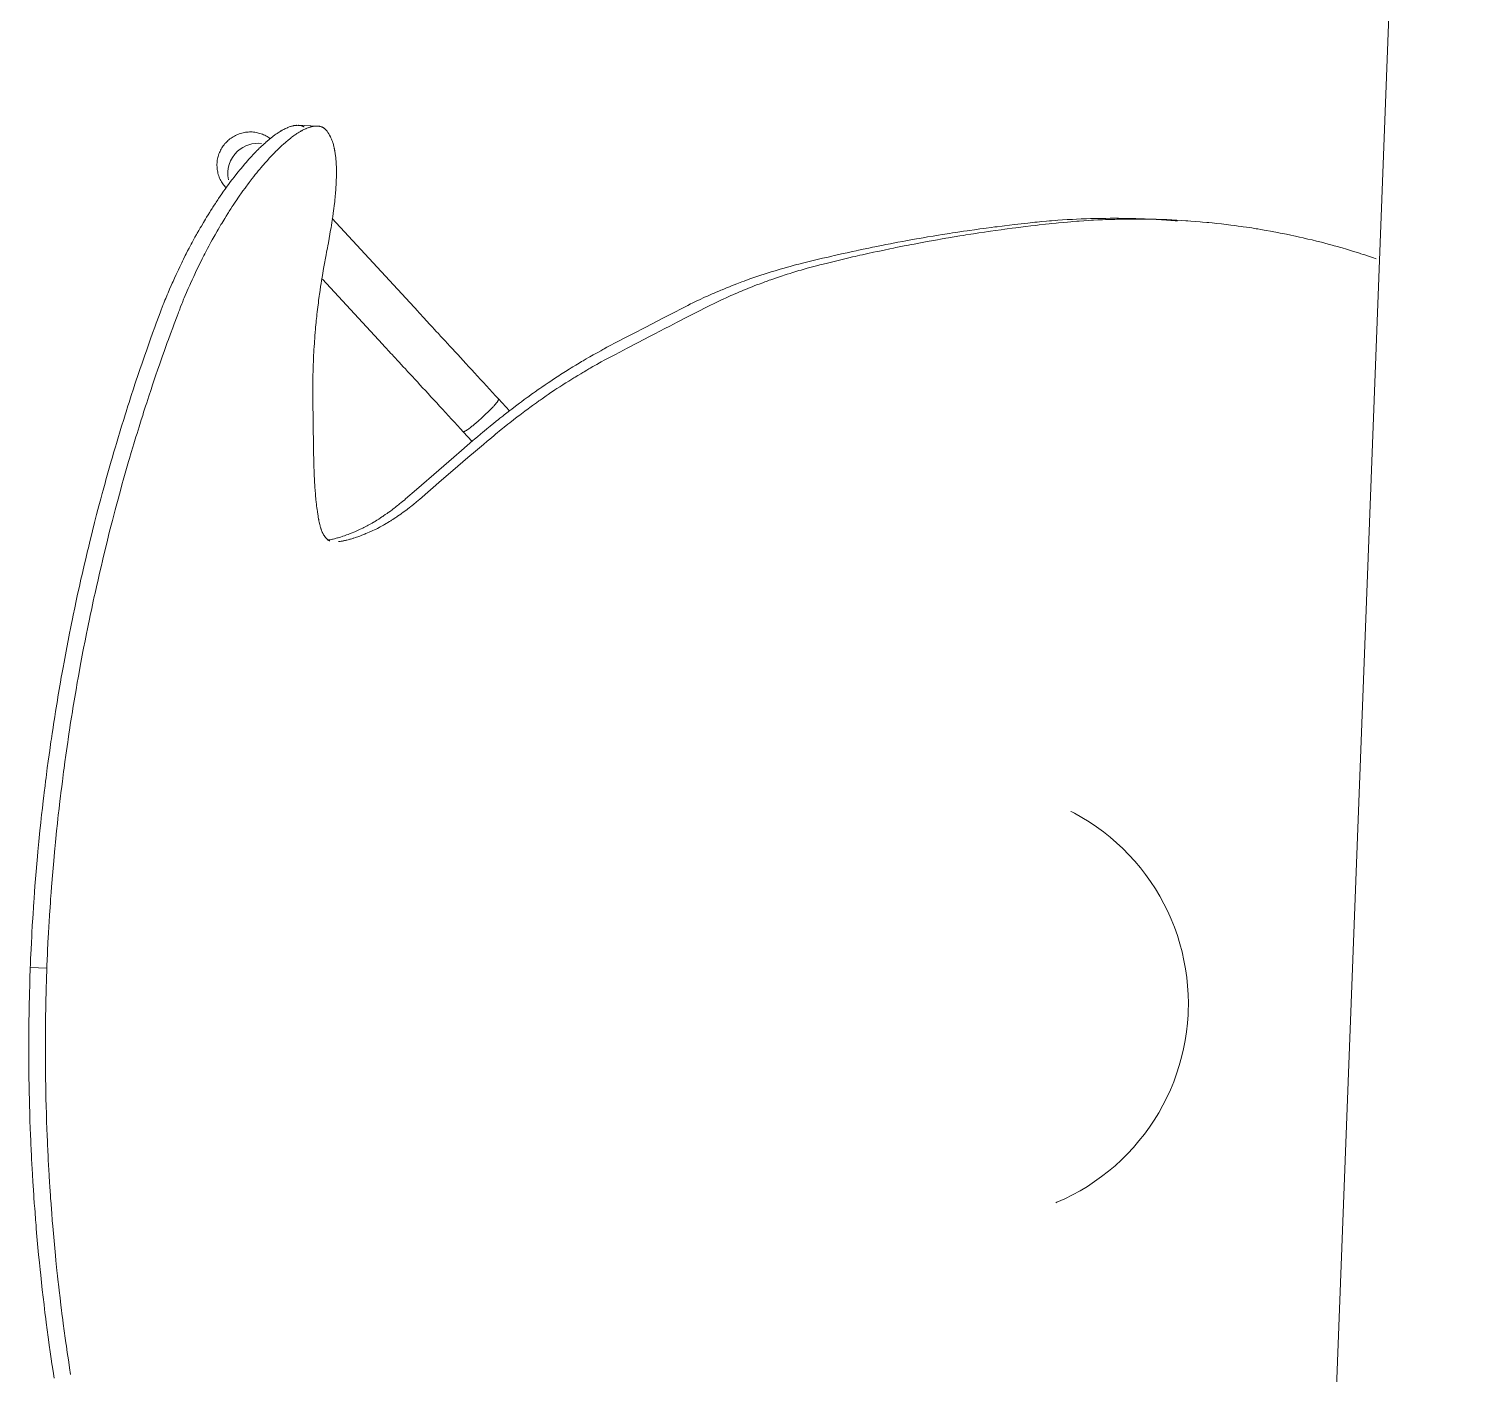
# Model space of a CAD drawing. Header units: millimetres. Extents: x 17567 to 83301, y -4294 to 56331.
# Drawn here: x 76992.6 to 77410.4, y -2179.2 to -1788.5 of the extents above; entities that cross this region are included whole.
import ezdxf

# ---------------------------------------------------------------- set-up
doc = ezdxf.new("R2010")
doc.units = ezdxf.units.MM
doc.header["$MEASUREMENT"] = 0
doc.layers.add('I-FURN', color=40, linetype='Continuous', lineweight=13)

# ---------------------------------------------------------------- blocks, each defined once
blk = doc.blocks.new('New Furniture_Meeting Table Project Room South_NT2 - NT2-9574844-GA PLAN - LEVEL 11')
at = {"layer": 'I-FURN'}
blk.add_line((885, 425.95), (-885, 425.95), dxfattribs=at)
blk = doc.blocks.new('New Furniture_Project Room Chairs_NC5 - NC5-9580154-GA PLAN - LEVEL 11')
at = {"layer": 'I-FURN'}
for p, q in [((0, 272.42), (0, 277.24)), ((247.38, 203.28), (247.38, 208.82)), ((203.01, 200.02), (184.77, 181.85)), ((194.64, 171.93), (220.71, 197.89)), ((160.31, 157.5), (157.55, 154.74)), ((166.84, 144.24), (170.19, 147.58)), ((-56.86, -23.12), (-56.73, -23.39)), ((56.73, -23.39), (56.86, -23.12)), ((229.62, -44.39), (229.62, -38.2))]:
    blk.add_line(p, q, dxfattribs=at)
at = {"layer": 'I-FURN', "flags": 128}
for points in [[(-118.91, 265.74), (-117.52, 266.01), (-115.66, 266.37), (-114.74, 266.55), (-113.34, 266.81), (-111.25, 267.19), (-109.39, 267.53), (-108.45, 267.69), (-107.05, 267.94), (-104.95, 268.3), (-102.84, 268.66), (-101.79, 268.84), (-99.92, 269.15), (-98.98, 269.3), (-97.57, 269.52), (-95.45, 269.86), (-93.34, 270.18), (-92.28, 270.34), (-90.15, 270.66), (-89.09, 270.81), (-87.5, 271.04), (-85.61, 271.31), (-84.66, 271.44), (-83.24, 271.63), (-81.11, 271.91), (-78.97, 272.19), (-77.91, 272.33), (-75.77, 272.59), (-74.7, 272.72), (-73.09, 272.91), (-70.95, 273.16), (-69.88, 273.29), (-68.27, 273.47), (-66.66, 273.64), (-65.85, 273.73), (-63.31, 273.99), (-62.03, 274.12), (-60.12, 274.31), (-58.2, 274.49), (-57.25, 274.58), (-55.33, 274.76), (-54.37, 274.84), (-52.93, 274.97), (-51.01, 275.13), (-50.05, 275.2), (-48.61, 275.32), (-46.45, 275.49), (-44.53, 275.63), (-43.57, 275.69), (-42.12, 275.79), (-39.96, 275.94), (-37.79, 276.07), (-36.71, 276.14), (-34.78, 276.25), (-33.81, 276.3), (-32.37, 276.38), (-30.2, 276.49), (-28.02, 276.59), (-26.94, 276.64), (-24.77, 276.73), (-23.68, 276.77), (-22.05, 276.83), (-20.11, 276.9), (-19.15, 276.93), (-17.7, 276.98), (-15.52, 277.03), (-13.34, 277.09), (-12.25, 277.11), (-10.08, 277.15), (-8.99, 277.17), (-7.35, 277.19), (-5.18, 277.21), (-4.09, 277.22), (-2.45, 277.23), (-0.82, 277.24), (0, 277.24)], [(0, 277.24), (0.82, 277.24), (2.45, 277.23), (4.08, 277.22), (5.17, 277.21), (7.35, 277.19), (8.98, 277.17), (10.07, 277.15), (12.24, 277.11), (13.33, 277.09), (15.51, 277.03), (17.68, 276.98), (19.13, 276.93), (20.1, 276.9), (22.03, 276.84), (23.66, 276.77), (24.74, 276.73), (26.92, 276.64), (28, 276.59), (30.17, 276.49), (32.34, 276.38), (33.79, 276.3), (34.75, 276.25), (36.67, 276.14), (37.76, 276.08), (39.92, 275.94), (42.09, 275.8), (43.53, 275.7), (44.49, 275.63), (46.41, 275.49), (48.57, 275.32), (50.01, 275.21), (50.97, 275.13), (52.89, 274.97), (54.32, 274.85), (55.28, 274.76), (57.2, 274.59), (58.15, 274.5), (60.07, 274.32), (61.98, 274.13), (63.25, 274), (65.8, 273.73), (66.6, 273.65), (68.21, 273.47), (69.82, 273.29), (70.89, 273.17), (73.03, 272.92), (74.63, 272.73), (75.7, 272.6), (77.84, 272.33), (78.91, 272.2), (81.04, 271.92), (83.17, 271.64), (84.59, 271.45), (85.53, 271.32), (87.42, 271.05), (89.02, 270.82), (90.08, 270.67), (92.2, 270.35), (93.26, 270.19), (95.37, 269.87), (97.49, 269.54), (98.89, 269.31), (99.83, 269.16), (101.7, 268.85), (102.76, 268.68), (104.86, 268.32), (106.96, 267.96), (108.36, 267.71), (109.29, 267.54), (111.15, 267.21), (113.25, 266.82), (114.64, 266.56), (115.57, 266.39), (117.42, 266.03), (118.81, 265.76), (119.73, 265.58), (121.58, 265.22), (122.5, 265.03), (124.35, 264.66), (126.19, 264.28), (127.41, 264.02), (129.86, 263.5), (130.63, 263.33), (132.18, 263), (133.72, 262.66), (134.75, 262.43), (136.8, 261.97), (138.34, 261.62), (139.36, 261.38), (141.41, 260.9), (142.43, 260.66), (144.46, 260.18), (146.5, 259.68), (147.85, 259.35), (148.75, 259.13), (150.55, 258.67), (152.07, 258.29), (153.08, 258.03), (155.1, 257.51), (156.1, 257.25), (158.12, 256.72), (160.12, 256.18), (161.46, 255.82), (162.35, 255.58), (164.12, 255.09), (165.12, 254.81), (167.11, 254.25), (169.1, 253.68), (170.42, 253.3), (171.3, 253.05), (173.06, 252.53), (175.04, 251.95), (176.35, 251.56), (177.22, 251.29), (178.97, 250.76), (180.28, 250.36), (181.15, 250.09), (182.89, 249.55), (183.76, 249.28), (185.49, 248.73), (187.22, 248.18), (188.37, 247.81), (190.67, 247.06)], [(0, 272.42), (-0.82, 272.42), (-2.45, 272.41), (-4.09, 272.4), (-5.18, 272.39), (-7.36, 272.37), (-9, 272.35), (-10.09, 272.33), (-12.27, 272.29), (-13.36, 272.27), (-15.54, 272.21), (-17.71, 272.15), (-19.17, 272.11), (-20.13, 272.08), (-22.07, 272.01), (-23.7, 271.95), (-24.79, 271.91), (-26.96, 271.81), (-28.05, 271.77), (-30.23, 271.66), (-32.4, 271.55), (-33.85, 271.47), (-34.81, 271.42), (-36.74, 271.31), (-37.83, 271.24), (-40, 271.1), (-42.16, 270.96), (-43.61, 270.86), (-44.57, 270.79), (-46.49, 270.64), (-48.66, 270.48), (-50.1, 270.36), (-51.06, 270.28), (-52.98, 270.12), (-54.42, 269.99), (-55.38, 269.9), (-57.3, 269.73), (-58.26, 269.64), (-60.17, 269.45), (-62.09, 269.26), (-63.36, 269.13), (-65.91, 268.86), (-66.72, 268.77), (-68.33, 268.6), (-69.94, 268.41), (-71.01, 268.29), (-73.15, 268.04), (-74.76, 267.84), (-75.83, 267.71), (-77.97, 267.44), (-79.04, 267.3), (-81.17, 267.02), (-83.31, 266.73), (-84.73, 266.54), (-85.67, 266.41), (-87.57, 266.14), (-89.16, 265.9), (-90.22, 265.75), (-92.35, 265.43), (-93.41, 265.27), (-95.52, 264.94), (-97.64, 264.6), (-99.05, 264.37), (-99.99, 264.22), (-101.86, 263.9), (-102.92, 263.73), (-105.02, 263.36), (-107.13, 263), (-108.53, 262.75), (-109.46, 262.58), (-111.32, 262.24), (-113.41, 261.85), (-114.81, 261.58), (-115.74, 261.4), (-117.59, 261.04)], [(190.67, 241.84), (188.37, 242.6), (187.23, 242.98), (185.5, 243.54), (183.77, 244.09), (182.9, 244.37), (181.17, 244.92), (180.3, 245.19), (178.99, 245.6), (177.25, 246.13), (176.38, 246.4), (175.06, 246.8), (173.09, 247.39), (171.34, 247.91), (170.46, 248.17), (169.14, 248.55), (167.15, 249.13), (165.16, 249.69), (164.17, 249.97), (162.39, 250.47), (161.5, 250.71), (160.17, 251.08), (158.16, 251.63), (156.16, 252.16), (155.15, 252.43), (153.13, 252.96), (152.13, 253.22), (150.61, 253.61), (148.81, 254.06), (147.91, 254.29), (146.56, 254.63), (144.52, 255.13), (142.49, 255.62), (141.47, 255.87), (139.43, 256.35), (138.4, 256.59), (136.87, 256.94), (134.82, 257.41), (133.79, 257.64), (132.25, 257.99), (130.7, 258.33), (129.93, 258.5), (127.48, 259.02), (126.26, 259.28), (124.42, 259.67), (122.57, 260.05), (121.65, 260.24), (119.8, 260.61), (118.88, 260.79), (117.49, 261.06), (115.64, 261.42), (114.71, 261.6), (113.32, 261.86), (111.23, 262.25), (109.37, 262.59), (108.43, 262.76), (107.03, 263.01), (104.93, 263.38), (102.83, 263.74), (101.78, 263.92), (99.9, 264.23), (98.96, 264.38), (97.56, 264.61), (95.44, 264.95), (93.33, 265.28), (92.27, 265.44), (90.15, 265.76), (89.08, 265.92), (87.49, 266.15), (85.6, 266.42), (84.66, 266.55), (83.24, 266.74), (81.1, 267.03), (78.97, 267.31), (77.9, 267.45), (75.77, 267.72), (74.7, 267.85), (73.09, 268.04), (70.95, 268.3), (69.88, 268.42), (68.27, 268.6), (66.66, 268.78), (65.85, 268.87), (63.31, 269.14), (62.03, 269.27), (60.12, 269.46), (58.21, 269.64), (57.25, 269.73), (55.33, 269.91), (54.37, 269.99), (52.94, 270.12), (51.02, 270.28), (50.06, 270.36), (48.62, 270.48), (46.45, 270.65), (44.53, 270.79), (43.57, 270.86), (42.13, 270.96), (39.96, 271.1), (37.79, 271.24), (36.71, 271.31), (34.78, 271.42), (33.82, 271.47), (32.37, 271.55), (30.2, 271.66), (28.03, 271.77), (26.94, 271.82), (24.77, 271.91), (23.68, 271.95), (22.05, 272.01), (20.12, 272.08), (19.15, 272.11), (17.7, 272.15), (15.52, 272.21), (13.35, 272.27), (12.26, 272.29), (10.08, 272.33), (8.99, 272.35), (7.36, 272.37), (5.18, 272.39), (4.09, 272.4), (2.45, 272.41), (0.82, 272.42), (0, 272.42)], [(190.67, 247.06), (191.75, 246.7), (192.3, 246.51), (193.11, 246.24), (193.92, 245.95), (194.33, 245.81), (195.15, 245.52), (195.69, 245.32), (196.78, 244.92), (197.32, 244.72), (198.41, 244.3), (199.5, 243.88), (200.23, 243.59), (200.72, 243.39), (201.69, 243), (202.79, 242.55), (203.34, 242.32), (204.17, 241.97), (204.99, 241.61), (205.41, 241.43), (206.23, 241.07), (206.64, 240.89), (207.26, 240.61), (208.36, 240.11), (208.9, 239.86), (209.72, 239.48), (210.53, 239.09), (210.94, 238.9), (211.75, 238.51), (212.16, 238.31), (212.76, 238.01), (213.37, 237.71), (213.77, 237.51), (214.57, 237.1), (214.97, 236.89), (215.77, 236.48), (216.56, 236.06), (217.09, 235.78), (218.13, 235.22), (219.17, 234.65), (219.68, 234.37), (220.45, 233.93), (221.21, 233.5), (221.59, 233.28), (222.34, 232.85), (222.71, 232.63), (223.26, 232.3), (223.81, 231.97), (224.18, 231.75), (224.9, 231.3), (225.26, 231.08), (225.97, 230.63), (226.67, 230.19), (227.13, 229.89), (227.44, 229.69), (228.05, 229.29), (228.65, 228.9), (228.95, 228.7), (229.39, 228.4), (230.05, 227.95), (230.69, 227.5), (231.01, 227.28), (231.64, 226.84), (231.95, 226.61), (232.41, 226.28), (232.69, 226.08), (233.24, 225.67), (233.79, 225.26), (234.15, 224.98), (234.85, 224.44), (235.11, 224.24), (235.63, 223.83), (236.13, 223.42), (236.46, 223.16), (237.11, 222.62), (237.66, 222.15), (237.93, 221.92), (238.33, 221.58), (238.92, 221.06), (239.29, 220.72), (239.48, 220.56), (239.75, 220.31), (240.1, 219.97), (240.28, 219.81), (240.54, 219.56), (240.91, 219.2), (241.28, 218.83), (241.51, 218.59), (241.67, 218.44), (241.97, 218.12), (242.2, 217.89), (242.34, 217.73), (242.62, 217.42), (242.76, 217.27), (243.03, 216.97), (243.3, 216.67), (243.47, 216.47), (243.79, 216.08), (244.03, 215.79), (244.15, 215.65), (244.32, 215.44), (244.56, 215.13), (244.79, 214.82), (244.9, 214.66), (245.01, 214.51), (245.22, 214.21), (245.42, 213.92), (245.55, 213.73), (245.63, 213.6), (245.79, 213.35), (245.87, 213.21), (246.03, 212.93), (246.19, 212.65), (246.28, 212.47), (246.34, 212.36), (246.46, 212.12), (246.58, 211.89), (246.63, 211.78), (246.71, 211.61), (246.82, 211.36), (246.91, 211.11), (246.96, 210.99), (247.04, 210.76), (247.09, 210.6), (247.12, 210.5), (247.18, 210.3), (247.22, 210.15), (247.24, 210.05), (247.28, 209.86), (247.3, 209.76), (247.32, 209.57), (247.35, 209.39), (247.36, 209.27), (247.37, 209.19), (247.37, 209.03), (247.38, 208.83), (247.38, 208.74), (247.38, 208.6), (247.37, 208.45), (247.36, 208.39), (247.35, 208.25), (247.34, 208.18), (247.32, 208.08), (247.3, 207.95), (247.28, 207.89), (247.26, 207.79), (247.22, 207.65), (247.19, 207.53), (247.16, 207.47), (247.13, 207.38), (247.08, 207.24), (247.02, 207.12), (246.98, 207.05)], [(246.3, 200.63), (246.37, 200.7), (246.41, 200.74), (246.5, 200.83), (246.54, 200.87), (246.62, 200.96), (246.69, 201.06), (246.74, 201.12), (246.83, 201.25), (246.86, 201.3), (246.92, 201.4), (246.98, 201.51), (247.02, 201.58), (247.08, 201.72), (247.13, 201.83), (247.16, 201.91), (247.21, 202.06), (247.23, 202.14), (247.27, 202.3), (247.31, 202.46), (247.33, 202.57), (247.34, 202.65), (247.36, 202.8), (247.37, 202.97), (247.38, 203.06), (247.38, 203.2), (247.38, 203.4), (247.37, 203.62), (247.36, 203.72), (247.34, 203.94), (247.32, 204.06), (247.29, 204.23), (247.25, 204.43), (247.23, 204.53), (247.19, 204.69), (247.13, 204.94), (247.05, 205.18), (247.01, 205.31), (246.91, 205.56), (246.86, 205.7), (246.78, 205.89), (246.74, 205.99), (246.65, 206.2), (246.55, 206.4), (246.49, 206.54), (246.34, 206.82), (246.19, 207.11), (246.11, 207.26), (245.98, 207.48), (245.85, 207.7), (245.78, 207.82), (245.61, 208.09), (245.53, 208.22), (245.39, 208.43), (245.18, 208.75), (244.95, 209.07), (244.83, 209.23), (244.58, 209.57), (244.46, 209.73), (244.26, 209.99), (243.95, 210.37), (243.73, 210.64), (243.58, 210.81), (243.28, 211.17), (242.96, 211.53), (242.8, 211.72), (242.55, 211.99), (242.16, 212.41), (241.84, 212.75), (241.68, 212.92), (241.43, 213.18), (241.04, 213.56), (240.65, 213.96), (240.44, 214.15), (240.03, 214.55), (239.81, 214.75), (239.49, 215.06), (239.28, 215.25), (238.85, 215.63), (238.41, 216.02), (238.12, 216.28), (237.5, 216.81), (236.87, 217.35), (236.54, 217.62), (236.05, 218.02), (235.54, 218.43), (235.29, 218.64), (234.59, 219.19), (234.24, 219.46), (233.7, 219.88), (233.15, 220.29), (232.87, 220.5), (232.59, 220.71), (232.02, 221.12), (231.44, 221.54), (231.05, 221.82), (230.25, 222.38), (229.52, 222.88), (229.15, 223.13), (228.59, 223.51), (227.74, 224.08), (226.87, 224.65), (226.43, 224.93), (225.55, 225.5), (225.1, 225.78), (224.43, 226.2), (223.52, 226.75), (223.07, 227.03), (222.38, 227.44), (221.68, 227.85), (221.33, 228.06), (220.98, 228.26), (220.26, 228.67), (219.54, 229.08), (219.06, 229.35), (218.08, 229.89), (217.71, 230.1), (216.97, 230.5), (216.23, 230.9), (215.73, 231.16), (214.73, 231.68), (213.74, 232.19), (213.24, 232.45), (212.49, 232.82), (211.74, 233.2), (211.36, 233.38), (210.6, 233.75), (210.09, 234), (209.07, 234.48), (208.56, 234.72), (207.53, 235.19), (206.5, 235.66), (205.81, 235.97), (205.35, 236.17), (204.44, 236.57), (203.52, 236.96), (203.06, 237.16), (202.38, 237.45), (201.35, 237.87), (200.33, 238.29), (199.82, 238.49), (198.8, 238.9), (198.12, 239.16), (197.67, 239.34), (196.76, 239.68), (196.08, 239.94), (195.63, 240.11), (194.73, 240.44), (194.28, 240.6), (193.37, 240.92), (192.47, 241.23), (191.87, 241.44), (191.47, 241.58), (190.67, 241.84)], [(242.11, 229.07), (241.83, 229.34), (241.55, 229.59), (241.25, 229.84), (240.94, 230.07), (240.63, 230.29), (240.31, 230.5), (239.98, 230.69), (239.64, 230.87), (239.29, 231.04), (238.94, 231.19), (238.58, 231.33), (238.22, 231.46), (237.86, 231.57), (237.49, 231.67), (237.11, 231.75), (236.74, 231.81), (236.36, 231.87), (235.98, 231.9), (235.6, 231.92), (235.21, 231.93), (234.83, 231.92), (234.45, 231.89), (234.07, 231.85), (233.7, 231.8), (233.32, 231.73), (232.95, 231.64), (232.58, 231.54), (232.22, 231.43), (231.86, 231.3), (231.51, 231.16), (231.17, 231), (230.83, 230.83), (230.5, 230.64), (230.17, 230.45), (229.86, 230.24), (229.55, 230.01), (229.25, 229.78), (228.96, 229.53), (228.69, 229.27), (228.42, 229)], [(243.17, 216.74), (243.39, 217.06), (243.59, 217.38), (243.78, 217.71), (243.96, 218.04), (244.12, 218.39), (244.27, 218.74), (244.4, 219.09), (244.52, 219.45), (244.62, 219.82), (244.71, 220.19), (244.79, 220.56), (244.85, 220.94), (244.89, 221.32), (244.92, 221.7), (244.94, 222.08), (244.94, 222.46), (244.92, 222.84), (244.89, 223.22), (244.84, 223.6), (244.78, 223.98), (244.7, 224.35), (244.61, 224.72), (244.51, 225.09), (244.39, 225.45), (244.25, 225.81), (244.1, 226.17), (243.94, 226.51), (243.76, 226.85), (243.57, 227.19), (243.37, 227.51), (243.15, 227.83), (242.93, 228.14), (242.69, 228.44), (242.43, 228.73), (242.17, 229.01), (242.11, 229.07)], [(149.16, 200.47), (153.85, 200.74), (156.31, 200.88), (158.85, 201.02), (160.15, 201.09), (162.5, 201.21), (163.7, 201.27), (165.53, 201.36), (167.4, 201.44), (168.34, 201.48), (170.26, 201.57), (171.23, 201.61), (172.7, 201.66)], [(172.7, 201.66), (173.73, 201.69), (174.24, 201.71), (175.01, 201.72), (176.18, 201.74), (177.36, 201.76), (177.95, 201.76), (179.13, 201.76), (179.73, 201.76), (180.62, 201.75), (181.82, 201.74), (182.43, 201.72), (183.34, 201.7), (184.25, 201.68), (184.71, 201.66), (185.93, 201.62), (186.55, 201.6), (187.48, 201.56), (188.41, 201.51), (188.88, 201.49), (189.81, 201.43), (190.28, 201.4), (190.99, 201.36), (192.11, 201.29), (192.67, 201.25), (193.52, 201.18), (194.8, 201.08), (196.08, 200.97), (196.73, 200.91), (198.02, 200.79), (198.67, 200.72), (199.65, 200.62), (200.96, 200.48), (201.61, 200.4), (202.6, 200.29), (203.59, 200.17), (204.09, 200.1), (205.42, 199.93), (206.09, 199.84), (207.1, 199.7), (208.11, 199.56), (208.61, 199.48), (209.63, 199.33), (210.13, 199.25), (210.9, 199.13)], [(210.9, 199.13), (212.11, 198.95), (212.7, 198.86), (213.59, 198.73), (214.89, 198.54), (216.17, 198.37), (216.81, 198.28), (218.05, 198.12), (218.67, 198.05), (219.57, 197.94), (220.77, 197.8), (221.35, 197.74), (222.22, 197.65), (223.08, 197.57), (223.5, 197.53), (224.49, 197.45), (224.98, 197.41), (225.7, 197.35), (226.41, 197.3), (226.77, 197.28), (227.46, 197.24), (227.81, 197.22), (228.32, 197.2), (228.99, 197.17), (229.32, 197.16), (229.82, 197.14), (230.55, 197.13), (231.18, 197.12), (231.5, 197.12), (231.97, 197.11), (232.66, 197.12), (233.33, 197.13), (233.66, 197.14), (234.18, 197.16), (234.44, 197.17), (234.82, 197.18), (235.38, 197.21), (235.94, 197.25), (236.21, 197.27), (236.74, 197.32), (237.01, 197.35), (237.4, 197.39), (237.91, 197.45), (238.16, 197.48), (238.53, 197.53), (238.89, 197.59), (239.07, 197.62), (239.54, 197.7), (239.77, 197.74), (240.12, 197.81), (240.45, 197.88), (240.62, 197.92), (240.94, 198), (241.1, 198.04), (241.34, 198.1), (241.57, 198.17), (241.72, 198.21), (242.02, 198.3), (242.17, 198.35), (242.46, 198.45), (242.74, 198.55), (242.93, 198.62), (243.05, 198.67), (243.29, 198.76), (243.42, 198.82), (243.69, 198.94), (243.94, 199.06), (244.1, 199.14), (244.21, 199.19), (244.43, 199.31), (244.66, 199.44), (244.81, 199.53), (244.91, 199.59), (245.11, 199.71), (245.25, 199.81), (245.35, 199.87), (245.53, 200), (245.62, 200.07), (245.8, 200.2), (245.97, 200.34), (246.08, 200.44), (246.16, 200.5), (246.3, 200.63)], [(127.13, 194.98), (127.2, 195.12), (127.23, 195.19), (127.28, 195.29), (127.34, 195.39), (127.37, 195.44), (127.43, 195.54), (127.47, 195.59), (127.52, 195.66), (127.59, 195.76), (127.63, 195.81), (127.69, 195.88), (127.78, 195.99), (127.91, 196.12), (127.98, 196.19), (128.09, 196.29), (128.21, 196.39), (128.26, 196.44), (128.43, 196.57), (128.51, 196.64), (128.64, 196.73), (128.78, 196.82), (128.85, 196.87), (129, 196.96), (129.07, 197), (129.19, 197.07), (129.37, 197.17), (129.47, 197.22), (129.62, 197.3), (129.84, 197.41), (130.08, 197.51), (130.2, 197.56), (130.46, 197.67), (130.58, 197.72), (130.78, 197.79), (131.06, 197.89), (131.19, 197.93), (131.41, 198), (131.74, 198.1), (132.04, 198.19), (132.2, 198.23), (132.43, 198.29), (132.8, 198.38), (133.18, 198.46), (133.37, 198.5)], [(133.37, 198.5), (133.98, 198.63), (134.29, 198.69), (134.76, 198.78), (135.47, 198.91), (136.18, 199.04), (136.54, 199.1), (137.28, 199.22), (137.65, 199.28), (138.2, 199.37), (138.96, 199.48), (139.34, 199.54), (139.91, 199.61), (140.78, 199.73), (141.48, 199.81), (141.83, 199.85), (142.36, 199.91), (143.17, 200), (143.98, 200.08), (144.39, 200.12), (145.21, 200.19), (145.63, 200.23), (146.26, 200.28), (147.11, 200.34), (147.54, 200.37), (148.18, 200.41), (149.16, 200.47)], [(131, 181.91), (130.86, 182.17), (130.6, 182.67), (130.35, 183.16), (130.19, 183.49), (130.09, 183.7), (129.88, 184.13), (129.66, 184.6), (129.52, 184.91), (129.43, 185.11), (129.25, 185.51), (129.12, 185.81), (128.87, 186.39), (128.64, 186.95), (128.49, 187.32), (128.4, 187.56), (128.23, 188.04), (128.16, 188.23), (128.02, 188.62), (127.89, 188.99), (127.82, 189.24), (127.76, 189.4), (127.67, 189.71), (127.57, 190.06), (127.5, 190.29), (127.46, 190.44), (127.39, 190.73), (127.34, 190.94), (127.3, 191.08), (127.24, 191.35), (127.21, 191.48), (127.16, 191.74), (127.12, 191.99), (127.09, 192.16), (127.04, 192.47)], [(127.3, 195.64), (127.36, 195.34), (127.4, 195.18), (127.45, 194.95), (127.55, 194.59), (127.65, 194.22), (127.7, 194.03), (127.81, 193.65), (127.87, 193.46), (127.96, 193.16), (128.08, 192.8), (128.14, 192.61), (128.24, 192.33), (128.39, 191.91), (128.55, 191.47), (128.63, 191.25), (128.81, 190.8), (128.9, 190.58), (129.04, 190.23), (129.23, 189.76), (129.34, 189.53), (129.49, 189.17), (129.74, 188.62), (129.97, 188.13), (130.08, 187.88), (130.27, 187.5), (130.55, 186.93), (130.85, 186.34), (131, 186.04)], [(131, 186.04), (131.23, 185.6), (131.39, 185.31), (131.5, 185.11), (131.72, 184.71), (131.95, 184.31), (132.1, 184.04), (132.43, 183.5), (132.67, 183.1), (132.8, 182.9), (133.06, 182.49), (133.19, 182.28), (133.39, 181.98), (133.67, 181.56), (133.81, 181.36), (134.02, 181.05), (134.35, 180.58), (134.68, 180.12), (134.85, 179.88), (135.02, 179.65), (135.37, 179.18), (135.73, 178.7), (135.98, 178.39), (136.14, 178.18), (136.47, 177.76), (136.86, 177.28), (137.12, 176.96), (137.29, 176.75), (137.65, 176.33), (137.91, 176.01), (138.1, 175.8), (138.46, 175.37), (138.65, 175.16), (139.03, 174.73), (139.41, 174.3), (139.93, 173.73), (140.19, 173.45)], [(140.19, 169.43), (139.9, 169.75), (139.31, 170.39), (138.74, 171.03), (138.25, 171.6), (138, 171.88), (137.64, 172.3), (137.29, 172.73), (137.11, 172.94), (136.85, 173.26), (136.47, 173.73), (136.14, 174.15), (135.97, 174.36), (135.73, 174.67), (135.37, 175.14), (135.02, 175.61), (134.85, 175.84), (134.68, 176.07), (134.34, 176.53), (134.02, 176.99), (133.81, 177.3), (133.67, 177.51), (133.39, 177.91), (133.09, 178.37), (132.9, 178.67), (132.77, 178.87), (132.52, 179.27), (132.33, 179.57), (132.21, 179.77), (131.98, 180.16), (131.75, 180.55), (131.6, 180.81), (131.31, 181.33), (131.1, 181.72), (131, 181.91)], [(184.77, 181.85), (184.58, 181.67), (184.37, 181.45), (184.11, 181.2), (183.82, 180.91), (183.5, 180.59), (183.14, 180.23), (182.75, 179.84), (182.33, 179.42), (181.88, 178.97), (181.39, 178.49), (180.87, 177.97), (180.33, 177.43), (179.75, 176.85), (179.15, 176.25), (178.51, 175.62), (177.86, 174.97), (177.18, 174.29), (176.47, 173.59), (175.74, 172.86), (174.99, 172.11), (174.22, 171.34), (173.43, 170.56), (172.62, 169.75), (171.8, 168.93), (170.96, 168.1), (170.1, 167.25), (169.24, 166.38), (168.36, 165.51), (167.47, 164.63), (166.58, 163.73), (165.67, 162.83), (164.77, 161.93), (163.85, 161.02), (162.94, 160.11), (162.02, 159.2), (161.11, 158.29), (160.31, 157.5)], [(140.19, 173.45), (143.06, 170.38), (148.88, 164.15), (152.83, 159.93), (154.82, 157.8), (157.81, 154.58)], [(170.19, 147.58), (171.11, 148.49), (172.02, 149.4), (172.94, 150.31), (173.85, 151.22), (174.76, 152.13), (175.67, 153.03), (176.57, 153.93), (177.47, 154.82), (178.35, 155.7), (179.23, 156.58), (180.1, 157.44), (180.95, 158.29), (181.79, 159.12), (182.61, 159.94), (183.41, 160.74), (184.2, 161.53), (184.97, 162.29), (185.72, 163.04), (186.44, 163.76), (187.15, 164.46), (187.82, 165.14), (188.48, 165.79), (189.11, 166.41), (189.71, 167.01), (190.28, 167.58), (190.82, 168.12), (191.33, 168.63), (191.82, 169.11), (192.27, 169.56), (192.69, 169.98), (193.07, 170.36), (193.42, 170.71), (193.74, 171.03), (194.03, 171.31), (194.28, 171.56), (194.49, 171.77), (194.64, 171.93)], [(157.81, 150.4), (156.82, 151.49), (154.83, 153.66), (152.84, 155.81), (151.52, 157.24), (148.9, 160.07), (145.97, 163.22), (140.19, 169.43)], [(164.74, 152.02), (164.55, 152.22), (164.17, 152.6), (163.92, 152.86), (163.43, 153.37), (163.08, 153.75), (162.91, 153.94), (162.58, 154.3), (162.16, 154.78), (161.96, 155), (161.68, 155.33), (161.55, 155.49), (161.31, 155.79), (161.2, 155.92), (161.02, 156.17), (160.89, 156.34), (160.72, 156.58), (160.64, 156.69), (160.6, 156.76), (160.51, 156.89), (160.47, 156.97), (160.44, 157.02), (160.39, 157.12), (160.34, 157.21), (160.31, 157.3), (160.3, 157.33)], [(157.81, 154.58), (158.22, 154.14), (159.02, 153.28), (159.82, 152.41), (160.35, 151.82), (160.7, 151.43), (161.4, 150.65), (162.19, 149.77), (162.71, 149.18), (163.05, 148.78), (163.74, 147.99), (164.26, 147.4), (164.6, 147), (165.28, 146.2), (165.62, 145.8), (166.29, 145), (166.97, 144.19), (167.41, 143.65), (168.3, 142.57), (169.19, 141.48), (169.62, 140.93), (170.28, 140.11), (170.93, 139.28), (171.26, 138.87), (171.91, 138.04), (172.23, 137.62), (172.71, 137), (173.35, 136.16), (173.66, 135.74), (174.14, 135.11), (174.84, 134.17), (175.46, 133.32), (175.77, 132.9), (176.23, 132.26), (176.92, 131.31), (177.6, 130.35), (177.94, 129.87), (178.27, 129.39), (178.94, 128.43), (179.59, 127.46), (180.03, 126.82), (180.31, 126.39), (180.89, 125.52), (181.52, 124.55), (181.94, 123.9), (182.22, 123.47), (182.77, 122.6), (183.19, 121.95), (183.46, 121.51), (184, 120.64), (184.27, 120.2), (184.8, 119.32), (185.33, 118.44), (185.68, 117.85), (185.91, 117.46), (186.38, 116.68)], [(170.03, 147.56), (169.99, 147.57), (169.91, 147.61), (169.81, 147.65), (169.72, 147.7), (169.67, 147.73), (169.59, 147.78), (169.45, 147.86), (169.38, 147.91), (169.27, 147.98), (169.04, 148.16), (168.92, 148.24), (168.68, 148.43), (168.49, 148.58), (168.19, 148.82), (168.03, 148.96), (167.87, 149.09), (167.54, 149.38), (167.07, 149.8), (166.83, 150.02), (166.46, 150.36), (166.21, 150.59), (165.7, 151.08), (165.31, 151.45), (164.93, 151.83), (164.74, 152.02)], [(182.69, 117.15), (182.08, 118.18), (181.77, 118.69), (181.31, 119.46), (180.84, 120.22), (180.61, 120.61), (180.13, 121.37), (179.89, 121.75), (179.53, 122.32), (179.05, 123.08), (178.81, 123.46), (178.44, 124.03), (177.88, 124.88), (177.38, 125.63), (177.13, 126.01), (176.75, 126.57), (176.18, 127.42), (175.6, 128.26), (175.31, 128.68), (175.02, 129.1), (174.43, 129.94), (173.83, 130.77), (173.43, 131.33), (173.16, 131.7), (172.62, 132.44), (172, 133.27), (171.59, 133.82), (171.32, 134.19), (170.76, 134.92), (170.34, 135.47), (170.07, 135.83), (169.5, 136.56), (168.65, 137.65), (168.08, 138.37), (167.7, 138.85), (166.93, 139.81), (166.16, 140.76), (165.77, 141.23), (165.19, 141.94), (164.31, 143), (163.42, 144.06), (162.97, 144.58), (162.07, 145.63), (161.62, 146.15), (160.94, 146.93), (160.33, 147.62), (160.02, 147.96), (159.56, 148.48), (158.86, 149.25), (158.17, 150.01), (157.81, 150.4)], [(198.9, 88.66), (198.02, 90.24), (196.24, 93.42), (194.45, 96.58), (193.25, 98.7), (192.46, 100.1), (190.86, 102.92), (189.95, 104.5), (188.15, 107.66), (186.33, 110.83), (185.12, 112.93), (184.31, 114.34), (182.69, 117.15)], [(186.38, 116.68), (188.25, 113.42), (189.18, 111.79), (190.58, 109.34), (192.68, 105.67), (194.53, 102.41), (195.45, 100.78), (196.84, 98.33), (198.9, 94.65)], [(198.9, 94.65), (199.23, 94.06), (199.45, 93.66), (199.88, 92.87), (200.09, 92.48), (200.52, 91.68), (200.94, 90.88), (201.22, 90.35), (201.4, 89.99), (201.76, 89.28), (201.97, 88.88), (202.37, 88.07), (202.77, 87.27), (203.03, 86.73), (203.21, 86.37), (203.55, 85.64), (203.94, 84.83), (204.19, 84.29), (204.36, 83.92), (204.7, 83.19), (204.94, 82.65), (205.11, 82.28), (205.43, 81.55), (205.6, 81.18), (205.92, 80.45), (206.23, 79.71), (206.44, 79.22), (206.86, 78.23), (207.11, 77.61), (207.29, 77.19), (207.62, 76.35), (207.79, 75.93), (208.12, 75.09), (208.45, 74.25), (208.67, 73.68), (209.09, 72.55), (209.25, 72.13), (209.56, 71.28), (209.87, 70.42), (210.07, 69.85), (210.47, 68.71), (210.76, 67.85), (210.95, 67.27), (211.33, 66.12), (211.52, 65.54), (211.89, 64.38), (212.25, 63.22), (212.49, 62.44), (212.64, 61.92), (212.95, 60.88)], [(212.95, 54.8), (212.64, 55.85), (212.49, 56.37), (212.25, 57.15), (211.89, 58.31), (211.52, 59.48), (211.33, 60.06), (210.95, 61.21), (210.76, 61.79), (210.47, 62.65), (210.07, 63.8), (209.87, 64.37), (209.56, 65.23), (209.25, 66.08), (209.09, 66.51), (208.66, 67.64), (208.45, 68.2), (208.12, 69.05), (207.79, 69.89), (207.62, 70.31), (207.28, 71.15), (207.11, 71.57), (206.85, 72.2), (206.44, 73.19), (206.23, 73.68), (205.91, 74.42), (205.59, 75.16), (205.43, 75.52), (205.11, 76.26), (204.94, 76.63), (204.69, 77.17), (204.36, 77.9), (204.19, 78.27), (203.94, 78.81), (203.55, 79.63), (203.21, 80.35), (203.03, 80.72), (202.77, 81.26), (202.37, 82.07), (201.97, 82.87), (201.76, 83.28), (201.4, 83.99), (201.21, 84.35), (200.94, 84.88), (200.52, 85.68), (200.09, 86.48), (199.88, 86.88), (199.45, 87.67), (199.23, 88.07), (198.9, 88.66)], [(212.95, 60.88), (213.28, 59.72), (213.51, 58.94), (213.95, 57.39), (214.17, 56.61), (214.6, 55.06), (215.03, 53.5), (215.32, 52.46), (215.5, 51.77), (215.88, 50.39), (216.08, 49.61), (216.49, 48.04), (216.9, 46.48), (217.17, 45.44), (217.34, 44.74), (217.69, 43.35), (218.08, 41.78), (218.34, 40.74), (218.51, 40.04), (218.85, 38.64), (219.1, 37.6), (219.26, 36.9), (219.59, 35.5), (219.75, 34.8), (220.08, 33.4), (220.39, 32), (220.6, 31.06), (221.01, 29.19), (221.27, 28), (221.44, 27.21), (221.78, 25.63), (221.95, 24.84), (222.27, 23.25), (222.6, 21.67), (222.81, 20.61), (222.95, 19.9), (223.23, 18.49), (223.38, 17.69), (223.69, 16.1), (223.99, 14.51), (224.19, 13.44), (224.32, 12.73), (224.57, 11.31), (224.86, 9.72), (225.05, 8.65), (225.17, 7.94), (225.41, 6.51), (225.59, 5.45), (225.71, 4.73), (225.95, 3.31), (226.06, 2.59), (226.29, 1.16), (226.52, -0.26), (226.66, -1.22), (226.95, -3.13)], [(226.95, -9.3), (226.66, -7.39), (226.52, -6.43), (226.29, -5), (226.06, -3.57), (225.95, -2.85), (225.71, -1.42), (225.59, -0.71), (225.41, 0.36), (225.17, 1.78), (225.04, 2.5), (224.86, 3.57), (224.57, 5.17), (224.32, 6.59), (224.18, 7.3), (223.99, 8.36), (223.69, 9.96), (223.38, 11.55), (223.23, 12.35), (222.95, 13.77), (222.81, 14.47), (222.6, 15.53), (222.27, 17.12), (221.94, 18.71), (221.78, 19.5), (221.44, 21.09), (221.27, 21.88), (221.01, 23.07), (220.6, 24.94), (220.39, 25.88), (220.07, 27.28), (219.75, 28.69), (219.59, 29.39), (219.26, 30.79), (219.1, 31.49), (218.85, 32.54), (218.51, 33.93), (218.34, 34.63), (218.08, 35.68), (217.69, 37.25), (217.34, 38.64), (217.17, 39.34), (216.9, 40.38), (216.49, 41.95), (216.08, 43.51), (215.88, 44.29), (215.5, 45.68), (215.32, 46.38), (215.03, 47.42), (214.6, 48.97), (214.17, 50.53), (213.95, 51.31), (213.51, 52.86), (213.28, 53.64), (212.95, 54.8)], [(226.95, -3.13), (227.11, -4.13), (227.21, -4.8), (227.4, -6.14), (227.49, -6.81), (227.67, -8.15), (227.84, -9.49), (227.95, -10.38), (228.03, -10.98), (228.16, -12.17), (228.24, -12.84), (228.38, -14.19), (228.52, -15.53), (228.6, -16.43), (228.66, -17.02), (228.77, -18.22), (228.88, -19.56), (228.95, -20.46), (228.99, -21.06), (229.08, -22.26), (229.13, -23.16), (229.17, -23.76), (229.24, -24.96), (229.27, -25.55), (229.33, -26.75), (229.39, -27.95), (229.42, -28.76), (229.44, -29.29), (229.48, -30.36), (229.51, -31.36), (229.52, -31.86), (229.54, -32.61), (229.56, -33.74), (229.58, -34.87), (229.58, -35.43), (229.59, -36.56), (229.59, -37.12), (229.59, -37.97), (229.59, -39.1), (229.58, -39.67), (229.57, -40.51), (229.55, -41.79), (229.53, -42.92), (229.51, -43.48), (229.49, -44.33), (229.45, -45.61), (229.4, -46.88), (229.37, -47.52)], [(228.69, -64.06), (228.78, -63.03), (228.83, -62.35), (228.94, -60.99), (228.99, -60.3), (229.08, -58.94), (229.17, -57.58), (229.22, -56.67), (229.26, -56.06), (229.32, -54.85), (229.35, -54.17), (229.41, -52.81), (229.46, -51.45), (229.49, -50.54), (229.51, -49.94), (229.54, -48.73), (229.56, -47.37), (229.57, -46.47), (229.58, -45.86), (229.59, -44.66), (229.59, -43.75), (229.59, -43.15), (229.58, -41.95), (229.58, -41.34), (229.56, -40.14), (229.54, -38.94), (229.52, -38.13), (229.51, -37.6), (229.48, -36.53), (229.44, -35.46), (229.42, -34.93), (229.39, -34.13), (229.33, -32.93), (229.27, -31.73), (229.24, -31.13), (229.17, -29.93), (229.13, -29.33), (229.08, -28.43), (228.99, -27.23), (228.95, -26.63), (228.88, -25.74), (228.77, -24.39), (228.66, -23.19), (228.6, -22.6), (228.52, -21.7), (228.38, -20.36), (228.24, -19.01), (228.16, -18.34), (228.03, -17.15), (227.95, -16.55), (227.84, -15.66), (227.67, -14.32), (227.49, -12.98), (227.4, -12.31), (227.21, -10.97), (227.11, -10.3), (226.95, -9.3)], [(-56.73, -23.39), (-55.62, -25.63), (-54.42, -27.83), (-53.14, -29.98), (-51.77, -32.08), (-50.31, -34.12), (-48.78, -36.09), (-47.17, -38.01), (-45.48, -39.86), (-43.73, -41.64), (-41.9, -43.35), (-40, -44.98), (-38.04, -46.54), (-36.02, -48.02), (-33.95, -49.42), (-31.82, -50.73), (-29.63, -51.95), (-27.41, -53.09), (-25.13, -54.14), (-22.82, -55.09), (-20.47, -55.96), (-18.09, -56.73), (-15.69, -57.4), (-13.25, -57.98), (-10.8, -58.45), (-8.32, -58.84), (-5.84, -59.12), (-3.34, -59.3), (-0.85, -59.38), (0, -59.39)], [(0, -59.39), (2.5, -59.34), (5, -59.19), (7.49, -58.94), (9.96, -58.59), (12.42, -58.15), (14.87, -57.6), (17.28, -56.96), (19.67, -56.23), (22.03, -55.4), (24.36, -54.47), (26.64, -53.45), (28.89, -52.35), (31.08, -51.15), (33.23, -49.87), (35.33, -48.5), (37.37, -47.05), (39.35, -45.52), (41.26, -43.91), (43.12, -42.23), (44.9, -40.47), (46.61, -38.64), (48.25, -36.75), (49.81, -34.79), (51.29, -32.77), (52.68, -30.69), (54, -28.56), (55.23, -26.38), (56.37, -24.15), (56.73, -23.39)], [(220.56, -105.67), (220.91, -104.54), (221.08, -103.97), (221.33, -103.12), (221.58, -102.26), (221.7, -101.83), (221.9, -101.15), (222.02, -100.69), (222.28, -99.78), (222.4, -99.32), (222.64, -98.4), (222.88, -97.49), (223.04, -96.87), (223.35, -95.65), (223.46, -95.19), (223.69, -94.26), (223.91, -93.34), (224.05, -92.72), (224.33, -91.49), (224.54, -90.56), (224.68, -89.94), (224.94, -88.7), (225.07, -88.08), (225.33, -86.84), (225.57, -85.6), (225.73, -84.77), (225.84, -84.21), (226.04, -83.11), (226.24, -82), (226.34, -81.45), (226.49, -80.62), (226.7, -79.37), (226.9, -78.12), (227, -77.49), (227.19, -76.24), (227.29, -75.62), (227.42, -74.68), (227.6, -73.42), (227.69, -72.8), (227.81, -71.86), (227.93, -70.91), (227.99, -70.44), (228.15, -69.18), (228.22, -68.56), (228.33, -67.61), (228.43, -66.66), (228.48, -66.19), (228.57, -65.24), (228.62, -64.77), (228.69, -64.06)]]:
    blk.add_lwpolyline(points, dxfattribs=at)
at = {"layer": 'I-FURN'}
for start_param, end_param in [(4.708196, 5.755393), (3.829148, 4.708196)]:
    blk.add_ellipse((233.11, 220.08), major_axis=(-6.16, 6.13), ratio=0.983798, start_param=start_param, end_param=end_param, dxfattribs=at)

msp = doc.modelspace()

# ---------------------------------------------------------------- block references
at = {"layer": 'I-FURN', "rotation": 87.81652505426094}
for name, p in [('New Furniture_Meeting Table Project Room South_NT2 - NT2-9574844-GA PLAN - LEVEL 11', (77802.37, -2087.39)), ('New Furniture_Project Room Chairs_NC5 - NC5-9580154-GA PLAN - LEVEL 11', (77270.03, -2071.65))]:
    msp.add_blockref(name, p, dxfattribs=at)

doc.saveas('drawing.dxf')
